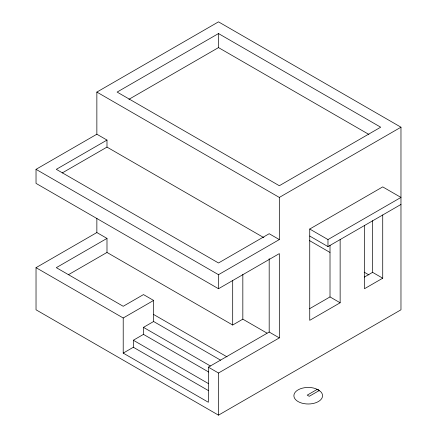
<?xml version="1.0" encoding="UTF-8"?>
<svg xmlns="http://www.w3.org/2000/svg" width="437" height="437" viewBox="0 0 437 437"><rect width="100%" height="100%" fill="white"/><g stroke="black" fill="none" stroke-linecap="round" stroke-linejoin="round"><path stroke-width="0.66" d="M36.031 267.663L123.212 317.994L123.212 353.112L208.362 402.275L208.362 367.156L218.5 373.012L279.325 337.894L279.325 253.613L218.5 288.731L36.031 183.382L36.031 169.338L96.856 134.219L96.856 92.081L218.5 21.85L400.969 127.2L400.969 309.8L218.5 415.15L36.031 309.8L36.031 267.663L96.856 232.55L106.989 238.4L106.989 252.444L232.692 325.019L242.83 319.168L266.963 333.098M218.5 33.556L117.127 92.081L279.325 185.725L380.693 127.2L218.5 33.556L218.5 47.6L368.899 134.432M128.915 99.325L218.5 47.6M263.877 237.673L106.989 147.1L106.989 140.075L56.307 169.338L218.5 262.981L269.187 233.719L279.325 239.569L279.325 197.431L96.856 92.081M62.201 172.959L106.989 147.1M106.989 238.4L56.307 267.663L123.212 306.288L143.483 294.587L153.622 300.438L153.622 321.506L220.57 360.159M68.68 274.562L106.989 252.444M279.325 197.431L400.969 127.2M123.212 317.994L153.622 300.438M36.031 169.338L218.5 274.687L279.325 239.569M309.735 229.032L382.725 186.894L400.969 197.431L327.979 239.569L309.735 229.032L309.735 320.337L340.144 302.781L340.144 239.569M208.673 372.018L143.483 334.381L143.483 327.362L153.622 321.506M208.515 390.656L133.345 347.257L133.345 340.237L143.483 334.381M123.212 353.112L133.345 347.257M309.735 236.056L327.979 246.594L400.969 204.45M208.362 367.156L269.187 332.044L279.325 337.894M309.538 308.746L330.011 296.925L340.144 302.781M364.343 277.102L372.586 272.344L382.725 278.2L382.725 214.988M382.725 278.2L364.474 288.731L364.474 225.525M317.224 389.367L307.222 395.141L309.238 396.304L319.245 390.531L317.224 389.367L320.643 391.585A14.334 8.276 0 0 1 310.712 403.87A14.334 8.276 0 0 1 294.106 394.283A14.334 8.276 0 0 1 315.394 388.553L318.36 389.87M309.33 240.508L329.973 252.428M364.179 272.175L368.899 274.9M96.856 134.219L106.989 140.075M153.622 314.482L227.027 356.865M143.483 327.362L210.432 366.009M133.345 340.237L208.515 383.637M372.586 220.69L372.586 272.344M330.011 245.272L330.011 296.925M327.979 239.569L327.979 246.594M269.187 258.638L269.187 332.044M242.83 274.409L242.83 319.168M232.692 280.385L232.692 325.019M218.5 274.687L218.5 288.731M218.5 373.012L218.5 415.15M96.856 218.276L96.856 232.55"/></g></svg>
